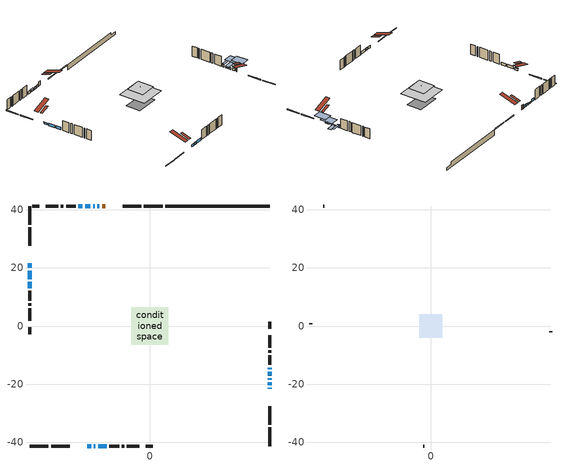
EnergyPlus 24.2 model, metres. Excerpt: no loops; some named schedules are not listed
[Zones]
conditioned space
 floor outside (Floor1 construction): -0.66,-0.66 -0.66,0.66 0.66,0.66 0.66,-0.66 z1.34
 floor adiabatic (AdiabaticFloorConstruction): -6.39,-6.39 -6.39,6.39 6.39,6.39 6.39,-6.39 z3.78
 floor foundation (Slab1 construction): -5.51,-3.48 -5.51,3.48 5.51,3.48 5.51,-3.48 z-1.17
 wall outside (RimJoist1 construction): 4.41,41.3 -1.99,41.3 / -41.3,-41.3 -34.91,-41.3 / -41.3,41.3 -41.3,34.91 / 41.3,-41.3 41.3,-34.91 z1.34:1.64
 wall outside (RimJoist2 construction): -2.92,41.3 -9.31,41.3 / -33.98,-41.3 -27.58,-41.3 / -41.3,33.98 -41.3,27.58 / 41.3,-33.98 41.3,-27.58 z1.34:1.64
 wall outside (AdiabaticWallConstruction 1): -15.32,41.3 -16.4,41.3 z1.34:3.37
 wall outside (AdiabaticWallConstruction): 41.3,-21.58 41.3,-21.27 z1.34:3.22; -17.33,41.3 -18.02,41.3 / -18.95,41.3 -19.49,41.3 / -21.58,-41.3 -20.15,-41.3 / -19.22,-41.3 -18.68,-41.3 / -41.3,19.1 -41.3,16.13 / 41.3,-20.34 41.3,-19.4 / -23.17,41.3 -24.58,41.3 / -17.75,-41.3 -14.79,-41.3 / -41.3,15.21 -41.3,12.99 z1.34:2.56; -41.3,21.58 -41.3,20.03 z1.34:2.26; -20.42,41.3 -22.25,41.3 z1.34:1.75; 41.3,-18.48 41.3,-17.96 z1.34:2.31; 41.3,-17.04 41.3,-15.76 z1.34:1.85; 41.3,-14.84 41.3,-14.33 z1.34:2.61
 wall outside (Wall1 construction): -25.51,41.3 -28.79,41.3 / -13.86,-41.3 -10.57,-41.3 / -41.3,12.06 -41.3,8.78 / 41.3,-13.4 41.3,-10.12 z1.34:6.22
 wall outside (Wall2 construction): -29.72,41.3 -30.57,41.3 / -9.65,-41.3 -8.8,-41.3 / -41.3,7.85 -41.3,7 / 41.3,-9.19 41.3,-8.34 z1.34:6.22
 wall outside (Wall3 construction): -31.5,41.3 -35.78,41.3 / -7.87,-41.3 -3.59,-41.3 / -41.3,6.07 -41.3,1.79 / 41.3,-7.41 41.3,-3.13 z1.34:6.22
 wall outside (Wall6 construction): -37.98,41.3 -40.37,41.3 / -1.39,-41.3 1,-41.3 / -41.3,-0.41 -41.3,-2.8 / 41.3,-0.94 41.3,1.46 z1.34:6.22
 wall foundation (FoundationWall1 construction): 5.34,41.3,-1.17 5.34,41.3,1.34 37.71,41.3,1.34 37.71,41.3,0.13 41.3,41.3,0.13 41.3,41.3,-1.17
 window (WindowConstruction 12): 41.3,-21.58 41.3,-21.27 z1.34:3.22
 window (WindowConstruction 7): -17.33,41.3 -18.02,41.3 z1.34:2.56
 window (WindowConstruction 8): -18.95,41.3 -19.49,41.3 z1.34:2.56
 window (WindowConstruction 9): -21.58,-41.3 -20.15,-41.3 z1.34:2.56
 window (WindowConstruction 10): -19.22,-41.3 -18.68,-41.3 z1.34:2.56
 window (WindowConstruction 11): -41.3,21.58 -41.3,20.03 z1.34:2.25
 window (WindowConstruction 13): -20.42,41.3 -22.25,41.3 z1.34:1.75
 window (WindowConstruction 14): -41.3,19.1 -41.3,16.13 z1.34:2.56
 window (WindowConstruction): 41.3,-20.34 41.3,-19.4 z1.34:2.56
 window (WindowConstruction 1): 41.3,-18.47 41.3,-17.97 z1.34:2.31
 window (WindowConstruction 2): -23.18,41.3 -24.58,41.3 z1.34:2.56
 window (WindowConstruction 3): -17.75,-41.3 -14.79,-41.3 z1.34:2.56
 window (WindowConstruction 4): -41.3,15.21 -41.3,12.99 z1.34:2.56
 window (WindowConstruction 5): 41.3,-17.04 41.3,-15.77 z1.34:1.85
 window (WindowConstruction 6): 41.3,-14.84 41.3,-14.33 z1.34:2.61
 door (Door): -15.32,41.3 -16.4,41.3 z1.34:3.37
 ceiling adiabatic (AdiabaticFloorConstruction): 6.39,-6.39 6.39,6.39 -6.39,6.39 -6.39,-6.39 z3.78
 roof outside (Roof2 construction): -14.39,41.3,6.22 -14.39,36.96,7.67 -13.25,36.96,7.67 -13.25,41.3,6.22; -22.5,-41.3,6.22 -22.5,-36.96,7.67 -23.65,-36.96,7.67 -23.65,-41.3,6.22; -41.3,22.5,6.22 -36.96,22.5,7.67 -36.96,23.65,7.67 -41.3,23.65,6.22; 41.3,-22.5,6.22 36.96,-22.5,7.67 36.96,-23.65,7.67 41.3,-23.65,6.22
attic - vented
 floor to conditioned space (Floor2 construction Reversed): -3.99,-3.99 -3.99,3.99 3.99,3.99 3.99,-3.99 z6.22
 floor to conditioned space (Floor3 construction Reversed): -0.66,-0.66 -0.66,0.66 0.66,0.66 0.66,-0.66 z6.22
 wall outside (Wall4 construction): -36.71,41.3 -37.05,41.3 / -2.66,-41.3 -2.32,-41.3 / -41.3,0.86 -41.3,0.52 / 41.3,-2.2 41.3,-1.86 z1.34:6.22
 roof outside (Roof1 construction): -12.32,41.3,6.22 -12.32,33.43,8.84 -10.24,33.43,8.84 -10.24,41.3,6.22; -24.58,-41.3,6.22 -24.58,-33.43,8.84 -26.65,-33.43,8.84 -26.65,-41.3,6.22; -41.3,24.58,6.22 -33.43,24.58,8.84 -33.43,26.65,8.84 -41.3,26.65,6.22; 41.3,-24.58,6.22 33.43,-24.58,8.84 33.43,-26.65,8.84 41.3,-26.65,6.22
shading: 41.3,-18.53 41.3,-24.32 45.57,-24.32 45.57,-18.53 z5.96; -41.3,19.95 -41.3,21.65 -41.53,21.65 -41.53,19.95 z2.33; -22.55,41.3 -20.12,41.3 -20.12,41.91 -22.55,41.91 z2.04; 41.3,-15.23 41.3,-21.21 45.57,-21.21 45.57,-15.23 z5.05; 41.3,-15.54 41.3,-17.26 45.57,-17.26 45.57,-15.54 z2.08; 41.3,-14.1 41.3,-15.07 45.57,-15.07 45.57,-14.1 z2.84
[Building]
Building 1: Terrain=Suburbs
[Site:Location]
Halifax Intl AP_NS: Latitude {deg}=44.88; Longitude {deg}=-63.51; Time Zone {hr}=-4; Elevation {m}=145; Keep Site Location Information=Yes
[Site:GroundTemperature:Shallow]
3.15511, 1.33576, 1.19006, 2.05344, 5.51939, 8.9692, 11.96, 13.8546, 14.0156, 12.4746, 9.56009, 6.2161
[Site:WaterMainsTemperature]
Calculation Method=Schedule; Temperature Schedule=mains temperature schedule
[Material] Roughness=Rough; Thermal Absorptance=0.9
Name | Thickness {m} | Conductivity {W/m-K} | Density {kg/m3} | Specific Heat {J/kg-K} | Solar Absorptance | Visible Absorptance
asphalt or fiberglass shingles | 0.00635 | 0.162714 | 1121.4 | 1465.45 | 0.4 | 0.4
ceiling loosefill ins | 0.254 | 0.0480833 | 16.02 | 1046.75 | 0.7 | 0.7
ceiling loosefill ins 1 | 0.0846667 | 0.0480833 | 16.02 | 1046.75 | 0.7 | 0.7
ceiling stud and cavity | 0.1397 | 0.155563 | 65.682 | 1177.47 | 0.7 | 0.7
ceiling stud and cavity 1 | 0.1397 | 0.123386 | 65.682 | 1177.47 | 0.7 | 0.7
concrete 4.0 in. | 0.1016 | 1.803125 | 2242.8 | 837.4 | 0.7 | 0.7
concrete 8.0 in. | 0.2032 | 1.803125 | 2242.8 | 837.4 | 0.7 | 0.7
door material | 0.04445 | 0.0451087 | 512.64 | 1214.23 | 0.7 | 0.7
exterior vertical ins | 0.00321355 | 0.029427 | 32.04 | 1214.23 | 0.7 | 0.7
floor covering | 0.0127 | 0.0433444 | 54.468 | 1339.84 | 0.6 | 0.6
floor rigid ins; roof rigid ins | 0.051816 | 0.029427 | 32.04 | 1214.23 | 0.7 | 0.7
floor rigid ins 1; wall rigid ins | 0.512978 | 0.029427 | 32.04 | 1214.23 | 0.7 | 0.7
floor stud and cavity | 0.1397 | 0.0789273 | 92.3553 | 1139.71 | 0.7 | 0.7
floor stud and cavity 1 | 0.1397 | 1.75129 | 37.0049 | 1207.88 | 0.7 | 0.7
furniture material conditioned space 1 | 0.1524 | 0.115458 | 640.8 | 1214.23 | 0.6 | 0.6
gypsum board | 0.0127 | 0.160291 | 801 | 837.4 | 0.6 | 0.6
gypsum board 1 | 0.0127 | 0.160291 | 801 | 837.4 | 0.7 | 0.7
osb sheathing 0.5 in. | 0.0127 | 0.115458 | 512.64 | 1214.23 | 0.7 | 0.7
osb sheathing 0.75 in. | 0.01905 | 0.115458 | 512.64 | 1214.23 | 0.7 | 0.7
osb sheathing 2.0 in. | 0.0508 | 0.115458 | 512.64 | 1214.23 | 0.7 | 0.7
rim joist stud and cavity | 0.0508 | 0.126838 | 50.32683 | 1063.81 | 0.6 | 0.6
rim joist stud and cavity 1 | 0.0508 | 0.033025 | 125.044 | 1163.47 | 0.6 | 0.6
roof stud and cavity | 0.2032 | 0.229067 | 78.34581 | 1123.46 | 0.7 | 0.7
wall stud and cavity | 0.1397 | 0.0950161 | 139.0536 | 1170.24 | 0.7 | 0.7
wall stud and cavity 1 | 0.1397 | 0.0914037 | 139.0536 | 1170.24 | 0.7 | 0.7
wall stud and cavity 2 | 0.1397 | 0.0942262 | 139.0536 | 1170.24 | 0.7 | 0.7
wall stud and cavity 3 | 0.0889 | 6.1454 | 50.32683 | 1063.81 | 0.6 | 0.6
wall stud and cavity 4 | 0.1397 | 0.0978328 | 139.0536 | 1170.24 | 0.7 | 0.7
wall stud and cavity 5 | 0.0889 | 0.380278 | 52.3479 | 1209.89 | 0.7 | 0.7
wall stud and cavity 6 | 0.0889 | 0.391764 | 83.0341 | 1211.67 | 0.7 | 0.7
wood siding | 0.0254 | 0.102417 | 544.68 | 1172.36 | 0.4 | 0.4
wood siding 1 | 0.00254 | 0.102417 | 544.68 | 1172.36 | 0.4 | 0.4
wood siding 2; wood siding 3; wood siding 4 | 0.0254 | 0.102417 | 544.68 | 1172.36 | 0.7 | 0.7
[WindowMaterial:SimpleGlazingSystem]
Name | U-Factor {W/m2-K} | Solar Heat Gain Coefficient
WindowMaterial | 2.95029 | 0.58
WindowMaterial 1 | 3.01161 | 0.48
WindowMaterial 10 | 2.21783 | 0.51
WindowMaterial 11 | 3.02126 | 0.56
WindowMaterial 2 | 2.05203 | 0.52
WindowMaterial 3 | 2.23032 | 0.55
WindowMaterial 4 | 1.93393 | 0.6
WindowMaterial 5 | 2.98606 | 0.6
WindowMaterial 6 | 2.055436 | 0.52
WindowMaterial 7 | 2.12925 | 0.47
WindowMaterial 8 | 1.9856 | 0.56
WindowMaterial 9 | 2.00206 | 0.55
[Construction]
AdiabaticFloorConstruction: floor stud and cavity 1, floor rigid ins 1, osb sheathing 0.75 in., floor covering
AdiabaticWallConstruction: wood siding 3, wall rigid ins, wall stud and cavity 5, gypsum board
AdiabaticWallConstruction 1: wood siding 4, wall rigid ins, wall stud and cavity 5, gypsum board
Door: door material
Floor1 construction: floor stud and cavity, floor rigid ins, osb sheathing 0.75 in., floor covering
Floor2 construction Reversed: gypsum board, ceiling stud and cavity, ceiling loosefill ins
Floor3 construction Reversed: gypsum board, ceiling stud and cavity 1, ceiling loosefill ins 1
FoundationWall1 construction: concrete 8.0 in., gypsum board 1
furniture construction conditioned space 1: furniture material conditioned space 1
PartitionWallConstruction: gypsum board, wall stud and cavity 6, gypsum board
RimJoist1 construction: wood siding 2, rim joist stud and cavity
RimJoist2 construction: wood siding 2, osb sheathing 2.0 in., rim joist stud and cavity 1
Roof1 construction: asphalt or fiberglass shingles
Roof2 construction: asphalt or fiberglass shingles, roof rigid ins, osb sheathing 0.75 in., roof stud and cavity, gypsum board
Slab1 construction: concrete 4.0 in.
Wall1 construction: wood siding, osb sheathing 0.5 in., wall stud and cavity, gypsum board
Wall2 construction: wood siding, osb sheathing 0.5 in., wall stud and cavity 1, gypsum board
Wall3 construction: wood siding, osb sheathing 0.5 in., wall stud and cavity 2, gypsum board
Wall4 construction: wood siding 1, wall stud and cavity 3
Wall6 construction: wood siding, osb sheathing 0.5 in., wall stud and cavity 4, gypsum board
WindowConstruction: WindowMaterial
WindowConstruction 1: WindowMaterial 1
WindowConstruction 10; WindowConstruction 8: WindowMaterial 7
WindowConstruction 11: WindowMaterial 9
WindowConstruction 12: WindowMaterial 10
WindowConstruction 13: WindowMaterial 11
WindowConstruction 14; WindowConstruction 3: WindowMaterial 3
WindowConstruction 2: WindowMaterial 2
WindowConstruction 4: WindowMaterial 4
WindowConstruction 5; WindowConstruction 6: WindowMaterial 5
WindowConstruction 7: WindowMaterial 6
WindowConstruction 9: WindowMaterial 8
[Zone] Multiplier=1; Part of Total Floor Area=Yes
Name | Volume {m3}
attic - vented | 27.8175
conditioned space | 628.7
[Space]
Name | Zone | Volume {m3}
attic - vented 1 | attic - vented | 27.8175
conditioned space 1 | conditioned space | 628.7
[ZoneInfiltration:EffectiveLeakageArea]
infil attic - vented 1: Zone or Space=attic - vented 1; Schedule=Always On Discrete; Effective Air Leakage Area {cm2}=2339.46; Stack Coefficient=0.000521578; Wind Coefficient=1.54305e-05
[ZoneMixing]
whole house fan mix: Zone or Space=attic - vented; Schedule=Always On Continuous; Design Flow Rate Calculation Method=Flow/Zone; Design Flow Rate {m3/s}=0; Source Zone or Space=conditioned space
[SurfaceProperty:ExposedFoundationPerimeter]
Slab1: Exposed Perimeter Calculation Method=TotalExposedPerimeter; Total Exposed Perimeter {m}=35.966
[InternalMass] Zone or ZoneList=conditioned space; Space or SpaceList=conditioned space 1
Name | Construction | Surface Area {m2}
furniture mass conditioned space 1 | furniture construction conditioned space 1 | 96.712
partition wall mass | PartitionWallConstruction | 241.78
[Lights]
interior lighting: Zone or ZoneList or Space or SpaceList=conditioned space 1; Schedule=interior lighting schedule; Design Level Calculation Method=LightingLevel; Lighting Level {W}=343.2; Return Air Fraction=0; Fraction Radiant=0.6; Fraction Visible=0.2; Fraction Replaceable=1
[People]
occupants: Zone or ZoneList or Space or SpaceList=conditioned space 1; Number of People Schedule=occupants schedule; Number of People Calculation Method=People; Number of People=3; Fraction Radiant=0.314171; Sensible Heat Fraction=0.56303; Activity Level Schedule=occupants activity schedule; Carbon Dioxide Generation Rate {m3/s-W}=0; Enable ASHRAE 55 Comfort Warnings=No; Mean Radiant Temperature Calculation Type=EnclosureAveraged
[ElectricEquipment] Zone or ZoneList or Space or SpaceList=conditioned space 1; Design Level Calculation Method=EquipmentLevel
Name | Schedule | Design Level {W} | Fraction Latent | Fraction Radiant | Fraction Lost
clothes dryer | clothes dryer schedule | 140.772 | 0.015 | 0.081 | 0.85
clothes washer | clothes washer schedule | 32.1985 | 0.03 | 0.162 | 0.7
cooking range | cooking range schedule | 215.147 | 0.08 | 0.432 | 0.2
dishwasher | dishwasher schedule | 66.8632 | 0.3 | 0.18 | 0.4
fridge | fridge schedule | 72.9452 | 0 | 0.6 | 0
mech vent bath fan 0 | mech vent bath fan 0 schedule | 50.2 | 0 | 0 | 1
mech vent house fan | mech vent house fan schedule | 22.1233 | 0 | 0 | 0.5
mech vent house fan cfis | mech vent house fan cfis schedule | 0 | 0 | 0 | 0
misc plug loads | misc plug loads schedule | 494.7 | 0.045 | 0.513 | 0.1
whole house fan | Always On Discrete | 0 | 0 | 0 | 1
[OtherEquipment] Zone or ZoneList or Space or SpaceList=conditioned space 1; Design Level Calculation Method=EquipmentLevel
Name | Fuel Type | Schedule | Design Level {W} | Fraction Latent | Fraction Radiant | Fraction Lost
clothes dryer 1 | Electricity | clothes dryer schedule | 0 | 0.015 | 0.081 | 0.85
cooking range 1 | Electricity | cooking range schedule | 0 | 0.08 | 0.432 | 0.2
general water use latent | None | general water use schedule | 62.594 | 1 | 0 | 0
general water use sensible | None | general water use schedule | -61.6891 | 0 | 0.6 | 0
mech vent house fan latent load | None | Always On Discrete | 0 | 1 | 0 | 0
mech vent house fan sensible load | None | Always On Discrete | 0 | 0 | 0 | 0
water heater energy adjustment1 | FuelOilNo2 | Always On Discrete | 0.01 | 0 | 0 | 1
[ZoneInfiltration:DesignFlowRate] Zone or ZoneList or Space or SpaceList=conditioned space 1; Schedule=Always On Discrete; Design Flow Rate Calculation Method=Flow/Zone; Design Flow Rate {m3/s}=0
infil flow; natural vent flow; whole house fan flow
[Foundation:Kiva]
Foundation Kiva 1: Initial Indoor Air Temperature {C}=18; Wall Height Above Grade {m}=1.33999; Wall Depth Below Slab {m}=0.2032; Custom Block Material Name 1=exterior vertical ins; Custom Block Depth 1 {m}=2.51; Custom Block X Position 1 {m}=0.2159; Custom Block Z Position 1 {m}=0
[Foundation:Kiva:Settings]
Soil Conductivity {W/m-K}=0.849921; Soil Density {kg/m3}=1842.3; Soil Specific Heat {J/kg-K}=418.7; Ground Solar Absorptivity=0.9; Ground Thermal Absorptivity=0.9; Ground Surface Roughness {m}=0.03; Far-Field Width {m}=40; Deep-Ground Boundary Condition=ZeroFlux; Deep-Ground Depth {m}=40; Minimum Cell Dimension {m}=0.2; Maximum Cell Growth Coefficient=3; Simulation Timestep=Timestep
[Exterior:Lights]
exterior lighting: Schedule=exterior lighting schedule; Design Level {W}=75.6
[Schedule:Constant]
Name | Hourly Value
Always On Continuous; mech vent house fan schedule; mech vent house fan cfis schedule; Always On Discrete | 1
occupants activity schedule | 117.228
fridge schedule | 0
[Schedule:Week:Daily]
interior lighting schedule Week Rule - Jan1-Jan27: interior lighting schedule day, interior lighting schedule day, interior lighting schedule day, interior lighting schedule day, interior lighting schedule day, interior lighting schedule day, interior lighting schedule day, interior lighting schedule default day, interior lighting schedule default day, interior lighting schedule default day, interior lighting schedule default day, interior lighting schedule default day
interior lighting schedule Week Rule - Jan28-Feb3: interior lighting schedule day, interior lighting schedule day, interior lighting schedule day, interior lighting schedule day, interior lighting schedule day 1, interior lighting schedule day 1, interior lighting schedule day 1, interior lighting schedule default day, interior lighting schedule default day, interior lighting schedule default day, interior lighting schedule default day, interior lighting schedule default day
interior lighting schedule Week Rule - Feb4-Feb24: interior lighting schedule day 1, interior lighting schedule day 1, interior lighting schedule day 1, interior lighting schedule day 1, interior lighting schedule day 1, interior lighting schedule day 1, interior lighting schedule day 1, interior lighting schedule default day, interior lighting schedule default day, interior lighting schedule default day, interior lighting schedule default day, interior lighting schedule default day
interior lighting schedule Week Rule - Feb25-Mar3: interior lighting schedule day 1, interior lighting schedule day 1, interior lighting schedule day 1, interior lighting schedule day 1, interior lighting schedule day 2, interior lighting schedule day 2, interior lighting schedule day 2, interior lighting schedule default day, interior lighting schedule default day, interior lighting schedule default day, interior lighting schedule default day, interior lighting schedule default day
interior lighting schedule Week Rule - Mar4-Mar31: interior lighting schedule day 2, interior lighting schedule day 2, interior lighting schedule day 2, interior lighting schedule day 2, interior lighting schedule day 2, interior lighting schedule day 2, interior lighting schedule day 2, interior lighting schedule default day, interior lighting schedule default day, interior lighting schedule default day, interior lighting schedule default day, interior lighting schedule default day
interior lighting schedule Week Rule - Apr1-Apr28: interior lighting schedule day 3, interior lighting schedule day 3, interior lighting schedule day 3, interior lighting schedule day 3, interior lighting schedule day 3, interior lighting schedule day 3, interior lighting schedule day 3, interior lighting schedule default day, interior lighting schedule default day, interior lighting schedule default day, interior lighting schedule default day, interior lighting schedule default day
interior lighting schedule Week Rule - Apr29-May5: interior lighting schedule day 3, interior lighting schedule day 3, interior lighting schedule day 4, interior lighting schedule day 4, interior lighting schedule day 4, interior lighting schedule day 4, interior lighting schedule day 4, interior lighting schedule default day, interior lighting schedule default day, interior lighting schedule default day, interior lighting schedule default day, interior lighting schedule default day
interior lighting schedule Week Rule - May6-May26: interior lighting schedule day 4, interior lighting schedule day 4, interior lighting schedule day 4, interior lighting schedule day 4, interior lighting schedule day 4, interior lighting schedule day 4, interior lighting schedule day 4, interior lighting schedule default day, interior lighting schedule default day, interior lighting schedule default day, interior lighting schedule default day, interior lighting schedule default day
interior lighting schedule Week Rule - May27-Jun2: interior lighting schedule day 4, interior lighting schedule day 4, interior lighting schedule day 4, interior lighting schedule day 4, interior lighting schedule day 4, interior lighting schedule day 5, interior lighting schedule day 5, interior lighting schedule default day, interior lighting schedule default day, interior lighting schedule default day, interior lighting schedule default day, interior lighting schedule default day
interior lighting schedule Week Rule - Jun3-Jun30: interior lighting schedule day 5, interior lighting schedule day 5, interior lighting schedule day 5, interior lighting schedule day 5, interior lighting schedule day 5, interior lighting schedule day 5, interior lighting schedule day 5, interior lighting schedule default day, interior lighting schedule default day, interior lighting schedule default day, interior lighting schedule default day, interior lighting schedule default day
interior lighting schedule Week Rule - Jul1-Jul28: interior lighting schedule day 6, interior lighting schedule day 6, interior lighting schedule day 6, interior lighting schedule day 6, interior lighting schedule day 6, interior lighting schedule day 6, interior lighting schedule day 6, interior lighting schedule default day, interior lighting schedule default day, interior lighting schedule default day, interior lighting schedule default day, interior lighting schedule default day
interior lighting schedule Week Rule - Jul29-Aug4: interior lighting schedule day 6, interior lighting schedule day 6, interior lighting schedule day 6, interior lighting schedule day 7, interior lighting schedule day 7, interior lighting schedule day 7, interior lighting schedule day 7, interior lighting schedule default day, interior lighting schedule default day, interior lighting schedule default day, interior lighting schedule default day, interior lighting schedule default day
interior lighting schedule Week Rule - Aug5-Aug25: interior lighting schedule day 7, interior lighting schedule day 7, interior lighting schedule day 7, interior lighting schedule day 7, interior lighting schedule day 7, interior lighting schedule day 7, interior lighting schedule day 7, interior lighting schedule default day, interior lighting schedule default day, interior lighting schedule default day, interior lighting schedule default day, interior lighting schedule default day
interior lighting schedule Week Rule - Aug26-Sep1: interior lighting schedule day 7, interior lighting schedule day 7, interior lighting schedule day 7, interior lighting schedule day 7, interior lighting schedule day 7, interior lighting schedule day 7, interior lighting schedule day 8, interior lighting schedule default day, interior lighting schedule default day, interior lighting schedule default day, interior lighting schedule default day, interior lighting schedule default day
interior lighting schedule Week Rule - Sep2-Sep29: interior lighting schedule day 8, interior lighting schedule day 8, interior lighting schedule day 8, interior lighting schedule day 8, interior lighting schedule day 8, interior lighting schedule day 8, interior lighting schedule day 8, interior lighting schedule default day, interior lighting schedule default day, interior lighting schedule default day, interior lighting schedule default day, interior lighting schedule default day
interior lighting schedule Week Rule - Sep30-Oct6: interior lighting schedule day 8, interior lighting schedule day 9, interior lighting schedule day 9, interior lighting schedule day 9, interior lighting schedule day 9, interior lighting schedule day 9, interior lighting schedule day 9, interior lighting schedule default day, interior lighting schedule default day, interior lighting schedule default day, interior lighting schedule default day, interior lighting schedule default day
interior lighting schedule Week Rule - Oct7-Oct27: interior lighting schedule day 9, interior lighting schedule day 9, interior lighting schedule day 9, interior lighting schedule day 9, interior lighting schedule day 9, interior lighting schedule day 9, interior lighting schedule day 9, interior lighting schedule default day, interior lighting schedule default day, interior lighting schedule default day, interior lighting schedule default day, interior lighting schedule default day
interior lighting schedule Week Rule - Oct28-Nov3: interior lighting schedule day 9, interior lighting schedule day 9, interior lighting schedule day 9, interior lighting schedule day 9, interior lighting schedule day 10, interior lighting schedule day 10, interior lighting schedule day 10, interior lighting schedule default day, interior lighting schedule default day, interior lighting schedule default day, interior lighting schedule default day, interior lighting schedule default day
interior lighting schedule Week Rule - Nov4-Nov24: interior lighting schedule day 10, interior lighting schedule day 10, interior lighting schedule day 10, interior lighting schedule day 10, interior lighting schedule day 10, interior lighting schedule day 10, interior lighting schedule day 10, interior lighting schedule default day, interior lighting schedule default day, interior lighting schedule default day, interior lighting schedule default day, interior lighting schedule default day
interior lighting schedule Week Rule - Nov25-Dec1: interior lighting schedule day 10, interior lighting schedule day 10, interior lighting schedule day 10, interior lighting schedule day 10, interior lighting schedule day 10, interior lighting schedule day 10, interior lighting schedule day 11, interior lighting schedule default day, interior lighting schedule default day, interior lighting schedule default day, interior lighting schedule default day, interior lighting schedule default day
interior lighting schedule Week Rule - Dec2-Dec31: interior lighting schedule day 11, interior lighting schedule day 11, interior lighting schedule day 11, interior lighting schedule day 11, interior lighting schedule day 11, interior lighting schedule day 11, interior lighting schedule day 11, interior lighting schedule default day, interior lighting schedule default day, interior lighting schedule default day, interior lighting schedule default day, interior lighting schedule default day
occupants schedule Week Rule - Jan1-Dec31: occupants schedule day, occupants schedule day, occupants schedule day, occupants schedule day, occupants schedule day, occupants schedule day, occupants schedule day, occupants schedule default day, occupants schedule default day, occupants schedule default day, occupants schedule default day, occupants schedule default day
clothes dryer schedule Week Rule - Jan1-Dec31: clothes dryer schedule day, clothes dryer schedule day, clothes dryer schedule day, clothes dryer schedule day, clothes dryer schedule day, clothes dryer schedule day, clothes dryer schedule day, clothes dryer schedule default day, clothes dryer schedule default day, clothes dryer schedule default day, clothes dryer schedule default day, clothes dryer schedule default day
clothes washer schedule Week Rule - Jan1-Dec31: clothes washer schedule day, clothes washer schedule day, clothes washer schedule day, clothes washer schedule day, clothes washer schedule day, clothes washer schedule day, clothes washer schedule day, clothes washer schedule default day, clothes washer schedule default day, clothes washer schedule default day, clothes washer schedule default day, clothes washer schedule default day
cooking range schedule Week Rule - Jan1-Dec31: cooking range schedule day, cooking range schedule day, cooking range schedule day, cooking range schedule day, cooking range schedule day, cooking range schedule day, cooking range schedule day, cooking range schedule default day, cooking range schedule default day, cooking range schedule default day, cooking range schedule default day, cooking range schedule default day
dishwasher schedule Week Rule - Jan1-Dec31: dishwasher schedule day, dishwasher schedule day, dishwasher schedule day, dishwasher schedule day, dishwasher schedule day, dishwasher schedule day, dishwasher schedule day, dishwasher schedule default day, dishwasher schedule default day, dishwasher schedule default day, dishwasher schedule default day, dishwasher schedule default day
mech vent bath fan 0 schedule Week Rule - Jan1-Dec31: mech vent bath fan 0 schedule day, mech vent bath fan 0 schedule day, mech vent bath fan 0 schedule day, mech vent bath fan 0 schedule day, mech vent bath fan 0 schedule day, mech vent bath fan 0 schedule day, mech vent bath fan 0 schedule day, mech vent bath fan 0 schedule default day, mech vent bath fan 0 schedule default day, mech vent bath fan 0 schedule default day, mech vent bath fan 0 schedule default day, mech vent bath fan 0 schedule default day
misc plug loads schedule Week Rule - Jan1-Dec31: misc plug loads schedule day, misc plug loads schedule day, misc plug loads schedule day, misc plug loads schedule day, misc plug loads schedule day, misc plug loads schedule day, misc plug loads schedule day, misc plug loads schedule default day, misc plug loads schedule default day, misc plug loads schedule default day, misc plug loads schedule default day, misc plug loads schedule default day
general water use schedule Week Rule - Jan1-Dec31: general water use schedule day, general water use schedule day, general water use schedule day, general water use schedule day, general water use schedule day, general water use schedule day, general water use schedule day, general water use schedule default day, general water use schedule default day, general water use schedule default day, general water use schedule default day, general water use schedule default day
exterior lighting schedule Week Rule - Jan1-Jan27: exterior lighting schedule day, exterior lighting schedule day, exterior lighting schedule day, exterior lighting schedule day, exterior lighting schedule day, exterior lighting schedule day, exterior lighting schedule day, exterior lighting schedule default day, exterior lighting schedule default day, exterior lighting schedule default day, exterior lighting schedule default day, exterior lighting schedule default day
exterior lighting schedule Week Rule - Jan28-Feb3: exterior lighting schedule day, exterior lighting schedule day, exterior lighting schedule day, exterior lighting schedule day, exterior lighting schedule day 1, exterior lighting schedule day 1, exterior lighting schedule day 1, exterior lighting schedule default day, exterior lighting schedule default day, exterior lighting schedule default day, exterior lighting schedule default day, exterior lighting schedule default day
exterior lighting schedule Week Rule - Feb4-Feb24: exterior lighting schedule day 1, exterior lighting schedule day 1, exterior lighting schedule day 1, exterior lighting schedule day 1, exterior lighting schedule day 1, exterior lighting schedule day 1, exterior lighting schedule day 1, exterior lighting schedule default day, exterior lighting schedule default day, exterior lighting schedule default day, exterior lighting schedule default day, exterior lighting schedule default day
exterior lighting schedule Week Rule - Feb25-Mar3: exterior lighting schedule day 1, exterior lighting schedule day 1, exterior lighting schedule day 1, exterior lighting schedule day 1, exterior lighting schedule day 2, exterior lighting schedule day 2, exterior lighting schedule day 2, exterior lighting schedule default day, exterior lighting schedule default day, exterior lighting schedule default day, exterior lighting schedule default day, exterior lighting schedule default day
exterior lighting schedule Week Rule - Mar4-Mar31: exterior lighting schedule day 2, exterior lighting schedule day 2, exterior lighting schedule day 2, exterior lighting schedule day 2, exterior lighting schedule day 2, exterior lighting schedule day 2, exterior lighting schedule day 2, exterior lighting schedule default day, exterior lighting schedule default day, exterior lighting schedule default day, exterior lighting schedule default day, exterior lighting schedule default day
exterior lighting schedule Week Rule - Apr1-Apr28: exterior lighting schedule day 3, exterior lighting schedule day 3, exterior lighting schedule day 3, exterior lighting schedule day 3, exterior lighting schedule day 3, exterior lighting schedule day 3, exterior lighting schedule day 3, exterior lighting schedule default day, exterior lighting schedule default day, exterior lighting schedule default day, exterior lighting schedule default day, exterior lighting schedule default day
exterior lighting schedule Week Rule - Apr29-May5: exterior lighting schedule day 3, exterior lighting schedule day 3, exterior lighting schedule day 4, exterior lighting schedule day 4, exterior lighting schedule day 4, exterior lighting schedule day 4, exterior lighting schedule day 4, exterior lighting schedule default day, exterior lighting schedule default day, exterior lighting schedule default day, exterior lighting schedule default day, exterior lighting schedule default day
exterior lighting schedule Week Rule - May6-May26: exterior lighting schedule day 4, exterior lighting schedule day 4, exterior lighting schedule day 4, exterior lighting schedule day 4, exterior lighting schedule day 4, exterior lighting schedule day 4, exterior lighting schedule day 4, exterior lighting schedule default day, exterior lighting schedule default day, exterior lighting schedule default day, exterior lighting schedule default day, exterior lighting schedule default day
exterior lighting schedule Week Rule - May27-Jun2: exterior lighting schedule day 4, exterior lighting schedule day 4, exterior lighting schedule day 4, exterior lighting schedule day 4, exterior lighting schedule day 4, exterior lighting schedule day 5, exterior lighting schedule day 5, exterior lighting schedule default day, exterior lighting schedule default day, exterior lighting schedule default day, exterior lighting schedule default day, exterior lighting schedule default day
exterior lighting schedule Week Rule - Jun3-Jun30: exterior lighting schedule day 5, exterior lighting schedule day 5, exterior lighting schedule day 5, exterior lighting schedule day 5, exterior lighting schedule day 5, exterior lighting schedule day 5, exterior lighting schedule day 5, exterior lighting schedule default day, exterior lighting schedule default day, exterior lighting schedule default day, exterior lighting schedule default day, exterior lighting schedule default day
exterior lighting schedule Week Rule - Jul1-Jul28: exterior lighting schedule day 6, exterior lighting schedule day 6, exterior lighting schedule day 6, exterior lighting schedule day 6, exterior lighting schedule day 6, exterior lighting schedule day 6, exterior lighting schedule day 6, exterior lighting schedule default day, exterior lighting schedule default day, exterior lighting schedule default day, exterior lighting schedule default day, exterior lighting schedule default day
exterior lighting schedule Week Rule - Jul29-Aug4: exterior lighting schedule day 6, exterior lighting schedule day 6, exterior lighting schedule day 6, exterior lighting schedule day 7, exterior lighting schedule day 7, exterior lighting schedule day 7, exterior lighting schedule day 7, exterior lighting schedule default day, exterior lighting schedule default day, exterior lighting schedule default day, exterior lighting schedule default day, exterior lighting schedule default day
exterior lighting schedule Week Rule - Aug5-Aug25: exterior lighting schedule day 7, exterior lighting schedule day 7, exterior lighting schedule day 7, exterior lighting schedule day 7, exterior lighting schedule day 7, exterior lighting schedule day 7, exterior lighting schedule day 7, exterior lighting schedule default day, exterior lighting schedule default day, exterior lighting schedule default day, exterior lighting schedule default day, exterior lighting schedule default day
exterior lighting schedule Week Rule - Aug26-Sep1: exterior lighting schedule day 7, exterior lighting schedule day 7, exterior lighting schedule day 7, exterior lighting schedule day 7, exterior lighting schedule day 7, exterior lighting schedule day 7, exterior lighting schedule day 8, exterior lighting schedule default day, exterior lighting schedule default day, exterior lighting schedule default day, exterior lighting schedule default day, exterior lighting schedule default day
[Schedule:Year]
interior lighting schedule: interior lighting schedule Week Rule - Jan1-Jan27, 1, 1, 1, 27, interior lighting schedule Week Rule - Jan28-Feb3, 1, 28, 2, 3, interior lighting schedule Week Rule - Feb4-Feb24, 2, 4, 2, 24, interior lighting schedule Week Rule - Feb25-Mar3, 2, 25, 3, 3, interior lighting schedule Week Rule - Mar4-Mar31, 3, 4, 3, 31, interior lighting schedule Week Rule - Apr1-Apr28, 4, 1, 4, 28, interior lighting schedule Week Rule - Apr29-May5, 4, 29, 5, 5, interior lighting schedule Week Rule - May6-May26, 5, 6, 5, 26, interior lighting schedule Week Rule - May27-Jun2, 5, 27, 6, 2, interior lighting schedule Week Rule - Jun3-Jun30, 6, 3, 6, 30, interior lighting schedule Week Rule - Jul1-Jul28, 7, 1, 7, 28, interior lighting schedule Week Rule - Jul29-Aug4, 7, 29, 8, 4, interior lighting schedule Week Rule - Aug5-Aug25, 8, 5, 8, 25, interior lighting schedule Week Rule - Aug26-Sep1, 8, 26, 9, 1, interior lighting schedule Week Rule - Sep2-Sep29, 9, 2, 9, 29, interior lighting schedule Week Rule - Sep30-Oct6, 9, 30, 10, 6, interior lighting schedule Week Rule - Oct7-Oct27, 10, 7, 10, 27, interior lighting schedule Week Rule - Oct28-Nov3, 10, 28, 11, 3, interior lighting schedule Week Rule - Nov4-Nov24, 11, 4, 11, 24, interior lighting schedule Week Rule - Nov25-Dec1, 11, 25, 12, 1, interior lighting schedule Week Rule - Dec2-Dec31, 12, 2, 12, 31
occupants schedule: occupants schedule Week Rule - Jan1-Dec31, 1, 1, 12, 31
clothes dryer schedule: clothes dryer schedule Week Rule - Jan1-Dec31, 1, 1, 12, 31
clothes washer schedule: clothes washer schedule Week Rule - Jan1-Dec31, 1, 1, 12, 31
cooking range schedule: cooking range schedule Week Rule - Jan1-Dec31, 1, 1, 12, 31
dishwasher schedule: dishwasher schedule Week Rule - Jan1-Dec31, 1, 1, 12, 31
mech vent bath fan 0 schedule: mech vent bath fan 0 schedule Week Rule - Jan1-Dec31, 1, 1, 12, 31
misc plug loads schedule: misc plug loads schedule Week Rule - Jan1-Dec31, 1, 1, 12, 31
general water use schedule: general water use schedule Week Rule - Jan1-Dec31, 1, 1, 12, 31
exterior lighting schedule: exterior lighting schedule Week Rule - Jan1-Jan27, 1, 1, 1, 27, exterior lighting schedule Week Rule - Jan28-Feb3, 1, 28, 2, 3, exterior lighting schedule Week Rule - Feb4-Feb24, 2, 4, 2, 24, exterior lighting schedule Week Rule - Feb25-Mar3, 2, 25, 3, 3, exterior lighting schedule Week Rule - Mar4-Mar31, 3, 4, 3, 31, exterior lighting schedule Week Rule - Apr1-Apr28, 4, 1, 4, 28, exterior lighting schedule Week Rule - Apr29-May5, 4, 29, 5, 5, exterior lighting schedule Week Rule - May6-May26, 5, 6, 5, 26, exterior lighting schedule Week Rule - May27-Jun2, 5, 27, 6, 2, exterior lighting schedule Week Rule - Jun3-Jun30, 6, 3, 6, 30, exterior lighting schedule Week Rule - Jul1-Jul28, 7, 1, 7, 28, exterior lighting schedule Week Rule - Jul29-Aug4, 7, 29, 8, 4, exterior lighting schedule Week Rule - Aug5-Aug25, 8, 5, 8, 25, exterior lighting schedule Week Rule - Aug26-Sep1, 8, 26, 9, 1, exterior lighting schedule Week Rule - Sep2-Sep29, 9, 2, 9, 29, exterior lighting schedule Week Rule - Sep30-Oct6, 9, 30, 10, 6, exterior lighting schedule Week Rule - Oct7-Oct27, 10, 7, 10, 27, exterior lighting schedule Week Rule - Oct28-Nov3, 10, 28, 11, 3, exterior lighting schedule Week Rule - Nov4-Nov24, 11, 4, 11, 24, exterior lighting schedule Week Rule - Nov25-Dec1, 11, 25, 12, 1, exterior lighting schedule Week Rule - Dec2-Dec31, 12, 2, 12, 31
[Schedule:Compact]
mains temperature schedule: Through: 01/01, For: AllDays, Until: 24:00, 7.41, Through: 01/02, For: AllDays, Until: 24:00, 7.34833, Through: 01/03, For: AllDays, Until: 24:00, 7.28778, Through: 01/04, For: AllDays, Until: 24:00, 7.22889, Through: 01/05, For: AllDays, Until: 24:00, 7.17056, Through: 01/06, For: AllDays, Until: 24:00, 7.11333, Through: 01/07, For: AllDays, Until: 24:00, 7.05722, Through: 01/08, For: AllDays, Until: 24:00, 7.00167, Through: 01/09, For: AllDays, Until: 24:00, 6.94778, Through: 01/10, For: AllDays, Until: 24:00, 6.895, Through: 01/11, For: AllDays, Until: 24:00, 6.84333, Through: 01/12, For: AllDays, Until: 24:00, 6.79278, Through: 01/13, For: AllDays, Until: 24:00, 6.74389, Through: 01/14, For: AllDays, Until: 24:00, 6.69556, Through: 01/15, For: AllDays, Until: 24:00, 6.64889, Through: 01/16, For: AllDays, Until: 24:00, 6.60278, Through: 01/17, For: AllDays, Until: 24:00, 6.55833, Through: 01/18, For: AllDays, Until: 24:00, 6.515, Through: 01/19, For: AllDays, Until: 24:00, 6.47333, Through: 01/20, For: AllDays, Until: 24:00, 6.43278, Through: 01/21, For: AllDays, Until: 24:00, 6.39333, Through: 01/22, For: AllDays, Until: 24:00, 6.355, Through: 01/23, For: AllDays, Until: 24:00, 6.31833, Through: 01/24, For: AllDays, Until: 24:00, 6.28278, Through: 01/25, For: AllDays, Until: 24:00, 6.24889, Through: 01/26, For: AllDays, Until: 24:00, 6.21611, Through: 01/27, For: AllDays, Until: 24:00, 6.18444, Through: 01/28, For: AllDays, Until: 24:00, 6.15444, Through: 01/29, For: AllDays, Until: 24:00, 6.12556, Through: 01/30, For: AllDays, Until: 24:00, 6.09833, Through: 01/31, For: AllDays, Until: 24:00, 6.07222, Through: 02/01, For: AllDays, Until: 24:00, 6.04778, Through: 02/02, For: AllDays, Until: 24:00, 6.02444, Through: 02/03, For: AllDays, Until: 24:00, 6.00278, Through: 02/04, For: AllDays, Until: 24:00, 5.98222, Through: 02/05, For: AllDays, Until: 24:00, 5.96333, Through: 02/06, For: AllDays, Until: 24:00, 5.94556, Through: 02/07, For: AllDays, Until: 24:00, 5.92944, Through: 02/08, For: AllDays, Until: 24:00, 5.915, Through: 02/09, For: AllDays, Until: 24:00, 5.90167, Through: 02/10, For: AllDays, Until: 24:00, 5.89, Through: 02/11, For: AllDays, Until: 24:00, 5.87944, Through: 02/12, For: AllDays, Until: 24:00, 5.87056, Through: 02/13, For: AllDays, Until: 24:00, 5.86333, Through: 02/14, For: AllDays, Until: 24:00, 5.85722, Through: 02/15, For: AllDays, Until: 24:00, 5.85278, Through: 02/16, For: AllDays, Until: 24:00, 5.84944, Through: 02/17, For: AllDays, Until: 24:00, 5.84833, Through: 02/18, For: AllDays, Until: 24:00, 5.84778, Through: 02/19, For: AllDays, Until: 24:00, 5.84944, Through: 02/20, For: AllDays, Until: 24:00, 5.85167, Through: 02/21, For: AllDays, Until: 24:00, 5.85611, Through: 02/22, For: AllDays, Until: 24:00, 5.86167, Through: 02/23, For: AllDays, Until: 24:00, 5.86889, Through: 02/24, For: AllDays, Until: 24:00, 5.87722, Through: 02/25, For: AllDays, Until: 24:00, 5.88722, Through: 02/26, For: AllDays, Until: 24:00, 5.89889, Through: 02/27, For: AllDays, Until: 24:00, 5.91167, Through: 02/28, For: AllDays, Until: 24:00, 5.92611, Through: 03/01, For: AllDays, Until: 24:00, 5.94222, Through: 03/02, For: AllDays, Until: 24:00, 5.95944, Through: 03/03, For: AllDays, Until: 24:00, 5.97778, Through: 03/04, For: AllDays, Until: 24:00, 5.99778, Through: 03/05, For: AllDays, Until: 24:00, 6.01944, Through: 03/06, For: AllDays, Until: 24:00, 6.04222, Through: 03/07, For: AllDays, Until: 24:00, 6.06667, Through: 03/08, For: AllDays, Until: 24:00, 6.09222, Through: 03/09, For: AllDays, Until: 24:00, 6.11944, Through: 03/10, For: AllDays, Until: 24:00, 6.14778, Through: 03/11, For: AllDays, Until: 24:00, 6.17722, Through: 03/12, For: AllDays, Until: 24:00, 6.20833, Through: 03/13, For: AllDays, Until: 24:00, 6.24111, Through: 03/14, For: AllDays, Until: 24:00, 6.275, Through: 03/15, For: AllDays, Until: 24:00, 6.31, Through: 03/16, For: AllDays, Until: 24:00, 6.34667, Through: 03/17, For: AllDays, Until: 24:00, 6.38444, Through: 03/18, For: AllDays, Until: 24:00, 6.42333, Through: 03/19, For: AllDays, Until: 24:00, 6.46389, Through: 03/20, For: AllDays, Until: 24:00, 6.50556, Through: 03/21, For: AllDays, Until: 24:00, 6.54833, Through: 03/22, For: AllDays, Until: 24:00, 6.59278, Through: 03/23, For: AllDays, Until: 24:00, 6.63833, Through: 03/24, For: AllDays, Until: 24:00, 6.685, Through: 03/25, For: AllDays, Until: 24:00, 6.73278, Through: 03/26, For: AllDays, Until: 24:00, 6.78167, Through: 03/27, For: AllDays, Until: 24:00, 6.83167, Through: 03/28, For: AllDays, Until: 24:00, 6.88333, Through: 03/29, For: AllDays, Until: 24:00, 6.93611, Through: 03/30, For: AllDays, Until: 24:00, 6.98944, Through: 03/31, For: AllDays, Until: 24:00, 7.04444, Through: 04/01, For: AllDays, Until: 24:00, 7.1, Through: 04/02, For: AllDays, Until: 24:00, 7.15722, Through: 04/03, For: AllDays, Until: 24:00, 7.21556, Through: 04/04, For: AllDays, Until: 24:00, 7.27444, Through: 04/05, For: AllDays, Until: 24:00, 7.33444, Through: 04/06, For: AllDays, Until: 24:00, 7.39556, Through: 04/07, For: AllDays, Until: 24:00, 7.45778, Through: 04/08, For: AllDays, Until: 24:00, 7.52111, Through: 04/09, For: AllDays, Until: 24:00, 7.585, Through: 04/10, For: AllDays, Until: 24:00, 7.65, Through: 04/11, For: AllDays, Until: 24:00, 7.71611, Through: 04/12, For: AllDays, Until: 24:00, 7.78333, Through: 04/13, For: AllDays, Until: 24:00, 7.85111, Through: 04/14, For: AllDays, Until: 24:00, 7.91944, Through: 04/15, For: AllDays, Until: 24:00, 7.98889, Through: 04/16, For: AllDays, Until: 24:00, 8.05944, Through: 04/17, For: AllDays, Until: 24:00, 8.13056, Through: 04/18, For: AllDays, Until: 24:00, 8.20222, Through: 04/19, For: AllDays, Until: 24:00, 8.275, Through: 04/20, For: AllDays, Until: 24:00, 8.34833, Through: 04/21, For: AllDays, Until: 24:00, 8.42222, Through: 04/22, For: AllDays, Until: 24:00, 8.49722, Through: 04/23, For: AllDays, Until: 24:00, 8.57278, Through: 04/24, For: AllDays, Until: 24:00, 8.64889, Through: 04/25, For: AllDays, Until: 24:00, 8.72556, Through: 04/26, For: AllDays, Until: 24:00, 8.80278, Through: 04/27, For: AllDays, Until: 24:00, 8.88111, Through: 04/28, For: AllDays, Until: 24:00, 8.95944, Through: 04/29, For: AllDays, Until: 24:00, 9.03833, Through: 04/30, For: AllDays, Until: 24:00, 9.11778, Through: 05/01, For: AllDays, Until: 24:00, 9.19778, Through: 05/02, For: AllDays, Until: 24:00, 9.27833, Through: 05/03, For: AllDays, Until: 24:00, 9.35944, Through: 05/04, For: AllDays, Until: 24:00, 9.44056, Through: 05/05, For: AllDays, Until: 24:00, 9.52278, Through: 05/06, For: AllDays, Until: 24:00, 9.60444, Through: 05/07, For: AllDays, Until: 24:00, 9.68722, Through: 05/08, For: AllDays, Until: 24:00, 9.77, Through: 05/09, For: AllDays, Until: 24:00, 9.85278, Through: 05/10, For: AllDays, Until: 24:00, 9.93611, Through: 05/11, For: AllDays, Until: 24:00, 10.02, Through: 05/12, For: AllDays, Until: 24:00, 10.1039, Through: 05/13, For: AllDays, Until: 24:00, 10.1878, Through: 05/14, For: AllDays, Until: 24:00, 10.2722, Through: 05/15, For: AllDays, Until: 24:00, 10.3561, Through: 05/16, For: AllDays, Until: 24:00, 10.4406, Through: 05/17, For: AllDays, Until: 24:00, 10.5256, Through: 05/18, For: AllDays, Until: 24:00, 10.61, Through: 05/19, For: AllDays, Until: 24:00, 10.6944, Through: 05/20, For: AllDays, Until: 24:00, 10.7794, Through: 05/21, For: AllDays, Until: 24:00, 10.8639, Through: 05/22, For: AllDays, Until: 24:00, 10.9489, Through: 05/23, For: AllDays, Until: 24:00, 11.0333, Through: 05/24, For: AllDays, Until: 24:00, 11.1178, Through: 05/25, For: AllDays, Until: 24:00, 11.2022, Through: 05/26, For: AllDays, Until: 24:00, 11.2867, Through: 05/27, For: AllDays, Until: 24:00, 11.3711, Through: 05/28, For: AllDays, Until: 24:00, 11.455, Through: 05/29, For: AllDays, Until: 24:00, 11.5389, Through: 05/30, For: AllDays, Until: 24:00, 11.6222, Through: 05/31, For: AllDays, Until: 24:00, 11.7056, Through: 06/01, For: AllDays, Until: 24:00, 11.7883, Through: 06/02, For: AllDays, Until: 24:00, 11.8711, Through: 06/03, For: AllDays, Until: 24:00, 11.9539, Through: 06/04, For: AllDays, Until: 24:00, 12.0356, Through: 06/05, For: AllDays, Until: 24:00, 12.1172, Through: 06/06, For: AllDays, Until: 24:00, 12.1989, Through: 06/07, For: AllDays, Until: 24:00, 12.2794, Through: 06/08, For: AllDays, Until: 24:00, 12.36, Through: 06/09, For: AllDays, Until: 24:00, 12.44, Through: 06/10, For: AllDays, Until: 24:00, 12.5194, Through: 06/11, For: AllDays, Until: 24:00, 12.5983, Through: 06/12, For: AllDays, Until: 24:00, 12.6767, Through: 06/13, For: AllDays, Until: 24:00, 12.7544, Through: 06/14, For: AllDays, Until: 24:00, 12.8317, Through: 06/15, For: AllDays, Until: 24:00, 12.9083, Through: 06/16, For: AllDays, Until: 24:00, 12.9844, Through: 06/17, For: AllDays, Until: 24:00, 13.0594, Through: 06/18, For: AllDays, Until: 24:00, 13.1344, Through: 06/19, For: AllDays, Until: 24:00, 13.2083, Through: 06/20, For: AllDays, Until: 24:00, 13.2811, Through: 06/21, For: AllDays, Until: 24:00, 13.3539, Through: 06/22, For: AllDays, Until: 24:00, 13.4256, Through: 06/23, For: AllDays, Until: 24:00, 13.4967, Through: 06/24, For: AllDays, Until: 24:00, 13.5667, Through: 06/25, For: AllDays, Until: 24:00, 13.6361, Through: 06/26, For: AllDays, Until: 24:00, 13.7044, Through: 06/27, For: AllDays, Until: 24:00, 13.7717, Through: 06/28, For: AllDays, Until: 24:00, 13.8389, Through: 06/29, For: AllDays, Until: 24:00, 13.9044, Through: 06/30, For: AllDays, Until: 24:00, 13.9694, Through: 07/01, For: AllDays, Until: 24:00, 14.0333, Through: 07/02, For: AllDays, Until: 24:00, 14.0961, Through: 07/03, For: AllDays, Until: 24:00, 14.1583, Through: 07/04, For: AllDays, Until: 24:00, 14.2189, Through: 07/05, For: AllDays, Until: 24:00, 14.2789, Through: 07/06, For: AllDays, Until: 24:00, 14.3378, Through: 07/07, For: AllDays, Until: 24:00, 14.3956, Through: 07/08, For: AllDays, Until: 24:00, 14.4522, Through: 07/09, For: AllDays, Until: 24:00, 14.5083, Through: 07/10, For: AllDays, Until: 24:00, 14.5628, Through: 07/11, For: AllDays, Until: 24:00, 14.6161, Through: 07/12, For: AllDays, Until: 24:00, 14.6683, Through: 07/13, For: AllDays, Until: 24:00, 14.7194, Through: 07/14, For: AllDays, Until: 24:00, 14.7694, Through: 07/15, For: AllDays, Until: 24:00, 14.8183, Through: 07/16, For: AllDays, Until: 24:00, 14.8661, Through: 07/17, For: AllDays, Until: 24:00, 14.9122, Through: 07/18, For: AllDays, Until: 24:00, 14.9572, Through: 07/19, For: AllDays, Until: 24:00, 15.0011, Through: 07/20, For: AllDays, Until: 24:00, 15.0439, Through: 07/21, For: AllDays, Until: 24:00, 15.0856, Through: 07/22, For: AllDays, Until: 24:00, 15.1256, Through: 07/23, For: AllDays, Until: 24:00, 15.1644, Through: 07/24, For: AllDays, Until: 24:00, 15.2017, Through: 07/25, For: AllDays, Until: 24:00, 15.2383, Through: 07/26, For: AllDays, Until: 24:00, 15.2728, Through: 07/27, For: AllDays, Until: 24:00, 15.3067, Through: 07/28, For: AllDays, Until: 24:00, 15.3389, Through: 07/29, For: AllDays, Until: 24:00, 15.3694, Through: 07/30, For: AllDays, Until: 24:00, 15.3989, Through: 07/31, For: AllDays, Until: 24:00, 15.4272, Through: 08/01, For: AllDays, Until: 24:00, 15.4539, Through: 08/02, For: AllDays, Until: 24:00, 15.4794, Through: 08/03, For: AllDays, Until: 24:00, 15.5033, Through: 08/04, For: AllDays, Until: 24:00, 15.5261, Through: 08/05, For: AllDays, Until: 24:00, 15.5472, Through: 08/06, For: AllDays, Until: 24:00, 15.5667, Through: 08/07, For: AllDays, Until: 24:00, 15.585, Through: 08/08, For: AllDays, Until: 24:00, 15.6022, Through: 08/09, For: AllDays, Until: 24:00, 15.6172, Through: 08/10, For: AllDays, Until: 24:00, 15.6317, Through: 08/11, For: AllDays, Until: 24:00, 15.6439, Through: 08/12, For: AllDays, Until: 24:00, 15.655, Through: 08/13, For: AllDays, Until: 24:00, 15.665, Through: 08/14, For: AllDays, Until: 24:00, 15.6733, Through: 08/15, For: AllDays, Until: 24:00, 15.68, Through: 08/16, For: AllDays, Until: 24:00, 15.6856, Through: 08/17, For: AllDays, Until: 24:00, 15.6894, Through: 08/18, For: AllDays, Until: 24:00, 15.6917, Through: 08/19, For: AllDays, Until: 24:00, 15.6928, Through: 08/20, For: AllDays, Until: 24:00, 15.6922, Through: 08/21, For: AllDays, Until: 24:00, 15.69, Through: 08/22, For: AllDays, Until: 24:00, 15.6867, Through: 08/23, For: AllDays, Until: 24:00, 15.6822, Through: 08/24, For: AllDays, Until: 24:00, 15.6756, Through: 08/25, For: AllDays, Until: 24:00, 15.6678, Through: 08/26, For: AllDays, Until: 24:00, 15.6589, Through: 08/27, For: AllDays, Until: 24:00, 15.6478, Through: 08/28, For: AllDays, Until: 24:00, 15.6361, Through: 08/29, For: AllDays, Until: 24:00, 15.6222, Through: 08/30, For: AllDays, Until: 24:00, 15.6072, Through: 08/31, For: AllDays, Until: 24:00, 15.5911, Through: 09/01, For: AllDays, Until: 24:00, 15.5733, Through: 09/02, For: AllDays, Until: 24:00, 15.5539, Through: 09/03, For: AllDays, Until: 24:00, 15.5333, Through: 09/04, For: AllDays, Until: 24:00, 15.5111, Through: 09/05, For: AllDays, Until: 24:00, 15.4878, Through: 09/06, For: AllDays, Until: 24:00, 15.4628, Through: 09/07, For: AllDays, Until: 24:00, 15.4367, Through: 09/08, For: AllDays, Until: 24:00, 15.4089, Through: 09/09, For: AllDays, Until: 24:00, 15.38, Through: 09/10, For: AllDays, Until: 24:00, 15.3494, Through: 09/11, For: AllDays, Until: 24:00, 15.3178, Through: 09/12, For: AllDays, Until: 24:00, 15.2844, Through: 09/13, For: AllDays, Until: 24:00, 15.25, Through: 09/14, For: AllDays, Until: 24:00, 15.2144, Through: 09/15, For: AllDays, Until: 24:00, 15.1772, Through: 09/16, For: AllDays, Until: 24:00, 15.1389, Through: 09/17, For: AllDays, Until: 24:00, 15.0989, Through: 09/18, For: AllDays, Until: 24:00, 15.0583, Through: 09/19, For: AllDays, Until: 24:00, 15.0161, Through: 09/20, For: AllDays, Until: 24:00, 14.9722, Through: 09/21, For: AllDays, Until: 24:00, 14.9278, Through: 09/22, For: AllDays, Until: 24:00, 14.8817, Through: 09/23, For: AllDays, Until: 24:00, 14.8344, Through: 09/24, For: AllDays, Until: 24:00, 14.7861, Through: 09/25, For: AllDays, Until: 24:00, 14.7367, Through: 09/26, For: AllDays, Until: 24:00, 14.6861, Through: 09/27, For: AllDays, Until: 24:00, 14.6339, Through: 09/28, For: AllDays, Until: 24:00, 14.5811, Through: 09/29, For: AllDays, Until: 24:00, 14.5267, Through: 09/30, For: AllDays, Until: 24:00, 14.4717, Through: 10/01, For: AllDays, Until: 24:00, 14.415, Through: 10/02, For: AllDays, Until: 24:00, 14.3578, Through: 10/03, For: AllDays, Until: 24:00, 14.2989, Through: 10/04, For: AllDays, Until: 24:00, 14.2394, Through: 10/05, For: AllDays, Until: 24:00, 14.1789, Through: 10/06, For: AllDays, Until: 24:00, 14.1172, Through: 10/07, For: AllDays, Until: 24:00, 14.0544, Through: 10/08, For: AllDays, Until: 24:00, 13.9911, Through: 10/09, For: AllDays, Until: 24:00, 13.9267, Through: 10/10, For: AllDays, Until: 24:00, 13.8611, Through: 10/11, For: AllDays, Until: 24:00, 13.7944, Through: 10/12, For: AllDays, Until: 24:00, 13.7272, Through: 10/13, For: AllDays, Until: 24:00, 13.6594, Through: 10/14, For: AllDays, Until: 24:00, 13.59, Through: 10/15, For: AllDays, Until: 24:00, 13.5206, Through: 10/16, For: AllDays, Until: 24:00, 13.4494, Through: 10/17, For: AllDays, Until: 24:00, 13.3783, Through: 10/18, For: AllDays, Until: 24:00, 13.3061, Through: 10/19, For: AllDays, Until: 24:00, 13.2328, Through: 10/20, For: AllDays, Until: 24:00, 13.1594, Through: 10/21, For: AllDays, Until: 24:00, 13.085, Through: 10/22, For: AllDays, Until: 24:00, 13.01, Through: 10/23, For: AllDays, Until: 24:00, 12.9339, Through: 10/24, For: AllDays, Until: 24:00, 12.8578, Through: 10/25, For: AllDays, Until: 24:00, 12.7806, Through: 10/26, For: AllDays, Until: 24:00, 12.7028, Through: 10/27, For: AllDays, Until: 24:00, 12.625, Through: 10/28, For: AllDays, Until: 24:00, 12.5461, Through: 10/29, For: AllDays, Until: 24:00, 12.4667, Through: 10/30, For: AllDays, Until: 24:00, 12.3872, Through: 10/31, For: AllDays, Until: 24:00, 12.3067, Through: 11/01, For: AllDays, Until: 24:00, 12.2261, Through: 11/02, For: AllDays, Until: 24:00, 12.145, Through: 11/03, For: AllDays, Until: 24:00, 12.0633, Through: 11/04, For: AllDays, Until: 24:00, 11.9817, Through: 11/05, For: AllDays, Until: 24:00, 11.8994, Through: 11/06, For: AllDays, Until: 24:00, 11.8167, Through: 11/07, For: AllDays, Until: 24:00, 11.7339, Through: 11/08, For: AllDays, Until: 24:00, 11.6506, Through: 11/09, For: AllDays, Until: 24:00, 11.5672, Through: 11/10, For: AllDays, Until: 24:00, 11.4833, Through: 11/11, For: AllDays, Until: 24:00, 11.3994, Through: 11/12, For: AllDays, Until: 24:00, 11.315, Through: 11/13, For: AllDays, Until: 24:00, 11.2311, Through: 11/14, For: AllDays, Until: 24:00, 11.1467, Through: 11/15, For: AllDays, Until: 24:00, 11.0622, Through: 11/16, For: AllDays, Until: 24:00, 10.9772, Through: 11/17, For: AllDays, Until: 24:00, 10.8928, Through: 11/18, For: AllDays, Until: 24:00, 10.8083, Through: 11/19, For: AllDays, Until: 24:00, 10.7233, Through: 11/20, For: AllDays, Until: 24:00, 10.6389, Through: 11/21, For: AllDays, Until: 24:00, 10.5539, Through: 11/22, For: AllDays, Until: 24:00, 10.4694, Through: 11/23, For: AllDays, Until: 24:00, 10.385, Through: 11/24, For: AllDays, Until: 24:00, 10.3006, Through: 11/25, For: AllDays, Until: 24:00, 10.2161, Through: 11/26, For: AllDays, Until: 24:00, 10.1322, Through: 11/27, For: AllDays, Until: 24:00, 10.0483, Through: 11/28, For: AllDays, Until: 24:00, 9.96444, Through: 11/29, For: AllDays, Until: 24:00, 9.88111, Through: 11/30, For: AllDays, Until: 24:00, 9.79778, Through: 12/01, For: AllDays, Until: 24:00, 9.715, Through: 12/02, For: AllDays, Until: 24:00, 9.63278, Through: 12/03, For: AllDays, Until: 24:00, 9.55056, Through: 12/04, For: AllDays, Until: 24:00, 9.46833, Through: 12/05, For: AllDays, Until: 24:00, 9.38667, Through: 12/06, For: AllDays, Until: 24:00, 9.30611, Through: 12/07, For: AllDays, Until: 24:00, 9.225, Through: 12/08, For: AllDays, Until: 24:00, 9.145, Through: 12/09, For: AllDays, Until: 24:00, 9.065, Through: 12/10, For: AllDays, Until: 24:00, 8.98611, Through: 12/11, For: AllDays, Until: 24:00, 8.90722, Through: 12/12, For: AllDays, Until: 24:00, 8.82944, Through: 12/13, For: AllDays, Until: 24:00, 8.75167, Through: 12/14, For: AllDays, Until: 24:00, 8.675, Through: 12/15, For: AllDays, Until: 24:00, 8.59833, Through: 12/16, For: AllDays, Until: 24:00, 8.52278, Through: 12/17, For: AllDays, Until: 24:00, 8.44778, Through: 12/18, For: AllDays, Until: 24:00, 8.37333, Through: 12/19, For: AllDays, Until: 24:00, 8.29944, Through: 12/20, For: AllDays, Until: 24:00, 8.22667, Through: 12/21, For: AllDays, Until: 24:00, 8.15444, Through: 12/22, For: AllDays, Until: 24:00, 8.08333, Through: 12/23, For: AllDays, Until: 24:00, 8.01278, Through: 12/24, For: AllDays, Until: 24:00, 7.94278, Through: 12/25, For: AllDays, Until: 24:00, 7.87389, Through: 12/26, For: AllDays, Until: 24:00, 7.80611, Through: 12/27, For: AllDays, Until: 24:00, 7.73889, Through: 12/28, For: AllDays, Until: 24:00, 7.67222, Through: 12/29, For: AllDays, Until: 24:00, 7.60722, Through: 12/30, For: AllDays, Until: 24:00, 7.54278, Through: 12/31, For: AllDays, Until: 24:00, 7.47944
